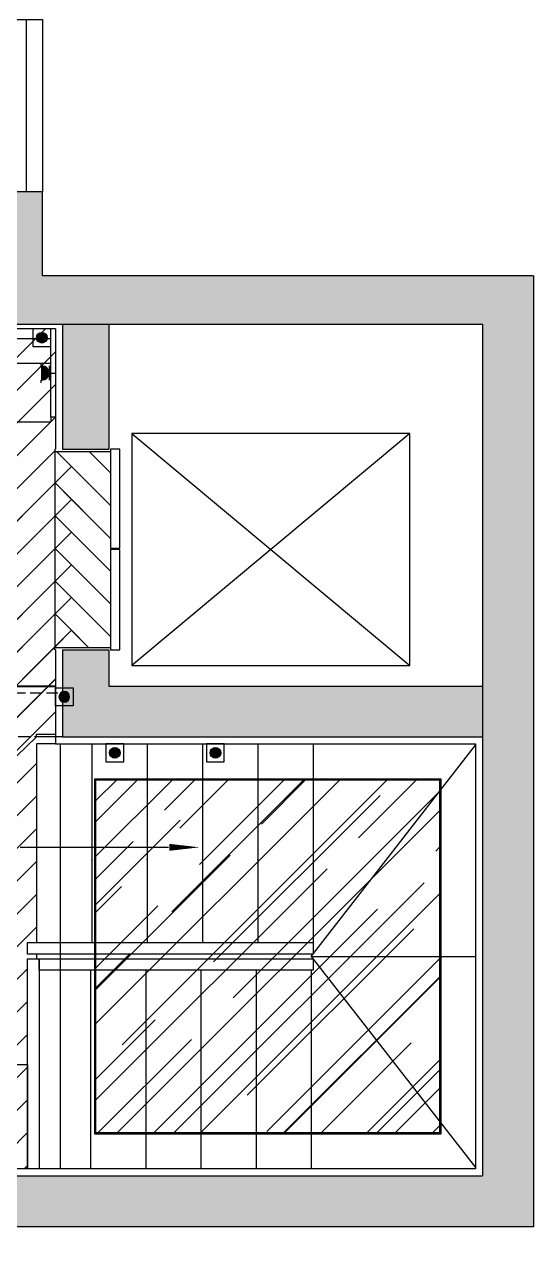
# Model space of a CAD drawing. Header units: millimetres. Extents: x -108767 to 78913, y -380878 to 1470.
# Drawn here: x -28905 to -26709, y -193900 to -188596 of the extents above; entities that cross this region are included whole.
import ezdxf
from ezdxf.xclip import XClip

# ---------------------------------------------------------------- set-up
doc = ezdxf.new("R2010")
doc.units = ezdxf.units.MM
doc.header["$LTSCALE"] = 10
doc.header["$XCLIPFRAME"] = 0
doc.linetypes.add('DASH', pattern=[0.35, 0.25, -0.1])
for name, color, linetype in [('NW-01-stair(楼梯)', 87, 'Continuous'), ('NW-01-wall(原有墙体)', 255, 'Continuous'), ('NW-01-windows(窗户)', 42, 'Continuous'), ('NW-01梁', 4, 'Continuous'), ('NW-02-cl(吊装家具)', 143, 'Continuous'), ('NW-02-fix(到顶家具)', 54, 'Continuous'), ('NW-02-light(平面灯具)', 12, 'Continuous'), ('NW-02不到底不到顶家具', 54, 'Continuous'), ('NW-03-地面铺装', 8, 'Continuous'), ('NW-04-天花造型粗线', 163, 'Continuous'), ('NW-door(门扇)', 12, 'Continuous'), ('NW-完成面（用于平面）', 43, 'Continuous'), ('NW-强弱电插座', 223, 'Continuous'), ('NW-强电插座', 223, 'Continuous')]:
    doc.layers.add(name, color=color, linetype=linetype)
doc.styles.add('宋体', font='', dxfattribs={"width": 0.8})
doc.styles.get('宋体').set_extended_font_data('SimSun')
doc.linetypes.add('铝质LED灯条', pattern='A,12.7,-5.08,["AL.LED",宋体,S=2.54,R=0,X=-2.54,Y=-1.27],-10', length=27.78)

# ---------------------------------------------------------------- blocks, each defined once
blk = doc.blocks.new('*U61')
h = blk.add_hatch(color=256)
h.dxf.hatch_style = 1
edge = h.paths.add_edge_path()
edge.add_arc((0, 40), 30, 0, 360)
blk.add_lwpolyline([(-50, -10), (50, -10), (50, 90), (-50, 90)], close=True)
blk.add_circle((0, 40), 30)
blk = doc.blocks.new('*U264')
at = {"layer": 'NW-强电插座', "xscale": 0.7704166666280803, "yscale": 0.7704166666280803, "zscale": 0.7704166666280803}
blk.add_blockref('*U61', (225.9, 1986.4), dxfattribs=at)
blk = doc.blocks.new('_LINKPT1')
blk.add_line((0, 0), (0, 0))
blk = doc.blocks.new('单相二三极安全插座')
at = {"linetype": 'Continuous'}
for p, q in [((-33.3, 49.9), (-23.8, 49.9)), ((-23.8, 49.9), (-23.8, 47.5)), ((-23.8, 47.5), (23.8, 47.5)), ((23.8, 49.9), (23.8, 47.5)), ((23.8, 49.9), (33.3, 49.9)), ((23.8, 23.8), (-23.8, 23.8)), ((0, 23.8), (0, 0))]:
    blk.add_line(p, q, dxfattribs=at)
blk.add_arc((0, 47.5), 23.8, 180, 0, dxfattribs=at)
for points in [[(20.6, 35.7), (-20.6, 35.7), (23.8, 47.5), (-23.8, 47.5)], [(11.9, 27), (-11.9, 27), (20.6, 35.7), (-20.6, 35.7)], [(0, 23.8), (0, 23.8), (11.9, 27), (-11.9, 27)]]:
    blk.add_solid(points, dxfattribs=at)
at = {"linetype": 'Continuous', "xscale": 0.0950808586651788, "yscale": 0.0950808586651788, "zscale": 0.0950808586651788}
blk.add_blockref('_LINKPT1', (0, 0), dxfattribs=at)
blk = doc.blocks.new('*U260')
at = {"layer": 'NW-强电插座', "xscale": 1.2943, "yscale": 1.2943, "zscale": 1.2943}
blk.add_blockref('单相二三极安全插座', (225.9, 1978.7), dxfattribs=at)
blk = doc.blocks.new('GDSGGFDS')
at = {"layer": 'NW-03-地面铺装', "color": 250}
for points in [[(-29197.6, -190010.7), (-28773.3, -189586.4), (-28702.6, -189657.1), (-29126.9, -190081.4)], [(-29197.6, -190152.1), (-28773.3, -189727.8), (-28702.6, -189798.5), (-29126.9, -190222.8)], [(-29197.6, -190293.5), (-28773.3, -189869.2), (-28702.6, -189940), (-29126.9, -190364.2)], [(-29197.6, -190434.9), (-28773.3, -190010.7), (-28702.6, -190081.4), (-29126.9, -190505.6)], [(-29197.6, -190576.4), (-28773.3, -190152.1), (-28702.6, -190222.8), (-29126.9, -190647.1)], [(-29197.6, -190717.8), (-28773.3, -190293.5), (-28702.6, -190364.2), (-29126.9, -190788.5)], [(-28773.3, -190434.9), (-28702.6, -190364.2), (-28278.4, -190788.5), (-28349.1, -190859.2)], [(-29197.6, -190859.2), (-28773.3, -190434.9), (-28702.6, -190505.6), (-29126.9, -190929.9)], [(-28773.3, -190576.4), (-28702.6, -190505.6), (-28278.4, -190929.9), (-28349.1, -191000.6)], [(-29197.6, -191000.6), (-28773.3, -190576.4), (-28702.6, -190647.1), (-29126.9, -191071.3)], [(-28773.3, -190717.8), (-28702.6, -190647.1), (-28278.4, -191071.3), (-28349.1, -191142)], [(-29197.6, -191142), (-28773.3, -190717.8), (-28702.6, -190788.5), (-29126.9, -191212.7)], [(-28773.3, -190859.2), (-28702.6, -190788.5), (-28278.4, -191212.7), (-28349.1, -191283.5)], [(-29197.6, -191283.5), (-28773.3, -190859.2), (-28702.6, -190929.9), (-29126.9, -191354.2)], [(-28773.3, -191000.6), (-28702.6, -190929.9), (-28278.4, -191354.2), (-28349.1, -191424.9)], [(-29197.6, -191424.9), (-28773.3, -191000.6), (-28702.6, -191071.3), (-29126.9, -191495.6)], [(-28773.3, -191142), (-28702.6, -191071.3), (-28278.4, -191495.6), (-28349.1, -191566.3)], [(-29197.6, -191566.3), (-28773.3, -191142), (-28702.6, -191212.7), (-29126.9, -191637)], [(-28773.3, -191283.5), (-28702.6, -191212.7), (-28278.4, -191637), (-28349.1, -191707.7)], [(-29197.6, -191707.7), (-28773.3, -191283.5), (-28702.6, -191354.2), (-29126.9, -191778.4)], [(-28773.3, -191424.9), (-28702.6, -191354.2), (-28278.4, -191778.4), (-28349.1, -191849.1)], [(-29197.6, -191849.1), (-28773.3, -191424.9), (-28702.6, -191495.6), (-29126.9, -191919.9)], [(-28773.3, -191566.3), (-28702.6, -191495.6), (-28278.4, -191919.9), (-28349.1, -191990.6)], [(-29197.6, -191990.6), (-28773.3, -191566.3), (-28702.6, -191637), (-29126.9, -192061.3)], [(-28773.3, -191707.7), (-28702.6, -191637), (-28278.4, -192061.3), (-28349.1, -192132)], [(-29197.6, -192132), (-28773.3, -191707.7), (-28702.6, -191778.4), (-29126.9, -192202.7)], [(-29197.6, -192273.4), (-28773.3, -191849.1), (-28702.6, -191919.9), (-29126.9, -192344.1)], [(-29197.6, -192414.8), (-28773.3, -191990.6), (-28702.6, -192061.3), (-29126.9, -192485.5)], [(-29197.6, -192556.3), (-28773.3, -192132), (-28702.6, -192202.7), (-29126.9, -192627)], [(-29197.6, -192697.7), (-28773.3, -192273.4), (-28702.6, -192344.1), (-29126.9, -192768.4)], [(-29197.6, -192839.1), (-28773.3, -192414.8), (-28702.6, -192485.5), (-29126.9, -192909.8)], [(-29197.6, -192980.5), (-28773.3, -192556.3), (-28702.6, -192627), (-29126.9, -193051.2)], [(-29197.6, -193121.9), (-28773.3, -192697.7), (-28702.6, -192768.4), (-29126.9, -193192.6)], [(-29197.6, -193263.4), (-28773.3, -192839.1), (-28702.6, -192909.8), (-29126.9, -193334.1)], [(-29197.6, -193404.8), (-28773.3, -192980.5), (-28702.6, -193051.2), (-29126.9, -193475.5)], [(-29197.6, -193546.2), (-28773.3, -193121.9), (-28702.6, -193192.6), (-29126.9, -193616.9)], [(-29197.6, -193687.6), (-28773.3, -193263.4), (-28702.6, -193334.1), (-29126.9, -193758.3)], [(-29197.6, -193829), (-28773.3, -193404.8), (-28702.6, -193475.5), (-29126.9, -193899.8)]]:
    blk.add_lwpolyline(points, close=True, dxfattribs=at)

msp = doc.modelspace()

# ---------------------------------------------------------------- hatches: boundary and pattern name
at = {"layer": 'NW-01-wall(原有墙体)'}
h = msp.add_hatch(color=250, dxfattribs=at)
h.dxf.hatch_style = 1
h.paths.add_polyline_path([(-26709.3, -189681.5), (-28827.3, -189681.5), (-28827.3, -189318.5), (-29047.3, -189318.5), (-29047.3, -189890.5), (-26929.3, -189890.5), (-26929.3, -193568.5), (-36119.3, -193568.5), (-36119.3, -192912.5), (-36359.3, -192912.5), (-36359.3, -193788.5), (-26709.3, -193788.5)])
h = msp.add_hatch(color=250, dxfattribs=at)
h.dxf.hatch_style = 1
h.paths.add_polyline_path([(-28542.3, -189890.5), (-28742.3, -189890.5), (-28742.3, -190430.5), (-28702.3, -190430.5), (-28542.3, -190430.5)], flags=17)
h = msp.add_hatch(color=250, dxfattribs=at)
h.dxf.hatch_style = 1
h.paths.add_polyline_path([(-26929.3, -191453.5), (-28542.3, -191453.5), (-28542.3, -191296.5), (-28742.3, -191296.5), (-28742.3, -191573.5), (-28742.3, -191673.5), (-28642.3, -191673.5), (-26929.3, -191673.5)])
at = {"layer": 'NW-04-天花造型粗线', "linetype": 'Continuous'}
h = msp.add_hatch(dxfattribs=at)
h.set_pattern_fill('AR-RROOF', color=250, scale=10, angle=45)
h.paths.add_polyline_path([(-28597.3, -191858.5), (-27114.3, -191858.5), (-27114.3, -193383.5), (-28597.3, -193383.5)])

# ---------------------------------------------------------------- linework, layer by layer
at = {"layer": 'NW-01-stair(楼梯)'}
for p, q in [((-28853.3, -191703.5), (-28853.3, -192561)), ((-28772.3, -191703.5), (-28853.3, -191703.5)), ((-28614.5, -191703.5), (-28614.5, -192561)), ((-28375.7, -191703.5), (-28375.7, -192561)), ((-28136.9, -191703.5), (-28136.9, -192561)), ((-27898.1, -191703.5), (-27898.1, -192561)), ((-27668.2, -192621), (-26959.3, -191708.6)), ((-27659.3, -191703.5), (-27659.3, -192561)), ((-28923.8, -192150), (-28284.2, -192150)), ((-28853.3, -192611), (-28853.3, -192631)), ((-27668.2, -192621), (-26959.3, -192621)), ((-27668.2, -192621), (-26959.3, -193533.3)), ((-28620.2, -192683.1), (-28620.2, -193540.6)), ((-28382.2, -192681), (-28382.2, -193540.6)), ((-28144.2, -192681), (-28144.2, -193538.5)), ((-27906.2, -192682.6), (-27906.2, -193540.1)), ((-27668.2, -192681), (-27668.2, -193538.5))]:
    msp.add_line(p, q, dxfattribs=at)
at = {"layer": 'NW-01-stair(楼梯)', "color": 32}
for points in [[(-28853.3, -191661.5), (-28772.3, -191661.5), (-28772.3, -191673.5), (-28853.3, -191673.5)], [(-28892.3, -192561), (-27659.3, -192561), (-27659.3, -192611), (-28892.3, -192611)], [(-28842.3, -192631), (-28842.3, -193538.5), (-28892.3, -193538.5), (-28892.3, -192631)]]:
    msp.add_lwpolyline(points, close=True, dxfattribs=at)
at = {"layer": 'NW-01-stair(楼梯)', "color": 8}
msp.add_lwpolyline([(-28281.2, -192150, 30, 0, 0), (-28150, -192150, 0, 0, 0)], format="xyseb", dxfattribs=at)
msp.add_lwpolyline([(-27659.3, -192681), (-28842.3, -192681), (-28842.3, -192631), (-27659.3, -192631)], close=True, dxfattribs=at)
at = {"layer": 'NW-01-wall(原有墙体)'}
for p, q in [((-26709.3, -189681.5), (-26709.3, -193788.5)), ((-29047.3, -189890.5), (-26929.3, -189890.5)), ((-28742.3, -189890.5), (-28742.3, -190430.5)), ((-28542.3, -189890.5), (-28542.3, -190430.5)), ((-26929.3, -189890.5), (-26929.3, -193568.5)), ((-28742.3, -190430.5), (-28542.3, -190430.5)), ((-28742.3, -191296.5), (-28542.3, -191296.5)), ((-28742.3, -191296.5), (-28742.3, -191673.5)), ((-28542.3, -191296.5), (-28542.3, -191453.5)), ((-28542.3, -191453.5), (-26929.3, -191453.5)), ((-28742.3, -191673.5), (-26929.3, -191673.5)), ((-36119.3, -193568.5), (-26929.3, -193568.5)), ((-26709.3, -193788.5), (-36359.3, -193788.5))]:
    msp.add_line(p, q, dxfattribs=at)
at = {"layer": 'NW-01-wall(原有墙体)', "color": 8, "ltscale": 10}
for p, q in [((-27242.3, -190362), (-28442.3, -191365)), ((-28442.3, -190362), (-27242.3, -191365))]:
    msp.add_line(p, q, dxfattribs=at)
at = {"layer": 'NW-01-wall(原有墙体)'}
msp.add_lwpolyline([(-26709.3, -189681.5), (-28827.3, -189681.5), (-28827.3, -189318.5), (-29047.3, -189318.5), (-29047.3, -189890.5)], dxfattribs=at)
at = {"layer": 'NW-01-wall(原有墙体)', "color": 8, "ltscale": 10}
msp.add_lwpolyline([(-27242.3, -191365), (-27242.3, -190362), (-28442.3, -190362), (-28442.3, -191365)], close=True, dxfattribs=at)
at = {"layer": 'NW-01-windows(窗户)'}
msp.add_line((-28898.4, -188574.5), (-28898.4, -189318.5), dxfattribs=at)
msp.add_lwpolyline([(-29047.3, -188574.5), (-28827.3, -188574.5), (-28827.3, -189318.5), (-29047.3, -189318.5)], close=True, dxfattribs=at)
at = {"layer": 'NW-01梁', "linetype": 'DASH', "ltscale": 50}
msp.add_line((-29321.3, -192118.5), (-28853.3, -191673.5), dxfattribs=at)
at = {"layer": 'NW-01梁', "linetype": 'DASH', "ltscale": 20}
msp.add_lwpolyline([(-30071.3, -191482.5), (-28742.3, -191482.5), (-28742.3, -191673.5), (-30071.3, -191673.5)], close=True, dxfattribs=at)
at = {"layer": 'NW-02-cl(吊装家具)'}
for p in [(-28614.5, -192203.6), (-28375.7, -192203.6), (-28136.9, -192203.6), (-27898.1, -192203.6)]:
    msp.add_point(p, dxfattribs=at)
at = {"layer": 'NW-02-fix(到顶家具)', "ltscale": 10}
msp.add_lwpolyline([(-29921.3, -193088.5), (-28892.3, -193088.5), (-28892.3, -193538.5), (-29921.3, -193538.5)], close=True, dxfattribs=at)
at = {"layer": 'NW-02-light(平面灯具)', "linetype": '铝质LED灯条'}
msp.add_line((-28792.3, -189954.1), (-29901.3, -189954.1), dxfattribs=at)
at = {"layer": 'NW-02不到底不到顶家具', "color": 8}
msp.add_line((-28792.3, -190292.5), (-28792.3, -189910.5), dxfattribs=at)
at = {"layer": 'NW-02不到底不到顶家具'}
msp.add_line((-29901.3, -190312.5), (-28792.3, -190312.5), dxfattribs=at)
msp.add_lwpolyline([(-28772.3, -190292.5), (-28792.3, -190292.5), (-28792.3, -190312.5)], dxfattribs=at)
at = {"layer": 'NW-04-天花造型粗线'}
for p, q in [((-28792.3, -190060.5), (-29921.3, -190060.5)), ((-28775.3, -190440.5), (-28775.3, -191286.5)), ((-28752.3, -191703.5), (-28752.3, -193538.5))]:
    msp.add_line(p, q, dxfattribs=at)
at = {"layer": 'NW-04-天花造型粗线', "color": 251}
for p, q in [((-29921.3, -191452.5), (-28772.3, -191452.5)), ((-29921.3, -191455.5), (-28772.3, -191455.5))]:
    msp.add_line(p, q, dxfattribs=at)
at = {"layer": 'NW-04-天花造型粗线'}
for points in [[(-28602.3, -191853.5), (-27109.3, -191853.5), (-27109.3, -193388.5), (-28602.3, -193388.5)], [(-28597.3, -191858.5), (-27114.3, -191858.5), (-27114.3, -193383.5), (-28597.3, -193383.5)]]:
    msp.add_lwpolyline(points, close=True, dxfattribs=at)
at = {"layer": 'NW-door(门扇)'}
for points in [[(-28534.1, -190858.5), (-28494.1, -190858.5), (-28494.1, -190430.5), (-28534.1, -190430.5)], [(-28534.1, -191296.5), (-28494.1, -191296.5), (-28494.1, -190863.5), (-28534.1, -190863.5)]]:
    msp.add_lwpolyline(points, close=True, dxfattribs=at)
at = {"layer": 'NW-完成面（用于平面）'}
for q in [(-29297.3, -189910.5), (-28772.3, -190430.5)]:
    msp.add_line((-28772.3, -189910.5), q, dxfattribs=at)
at = {"layer": 'NW-完成面（用于平面）', "color": 32}
msp.add_line((-28775.3, -190430.5), (-28772.3, -190430.5), dxfattribs=at)
for points in [[(-28775.3, -190430.5), (-28775.3, -190440.5), (-28534.1, -190440.5)], [(-28772.3, -191296.5), (-28775.3, -191296.5), (-28775.3, -191286.5), (-28534.1, -191286.5)]]:
    msp.add_lwpolyline(points, dxfattribs=at)
at = {"layer": 'NW-完成面（用于平面）'}
msp.add_lwpolyline([(-28772.3, -191296.5), (-28772.3, -191703.5), (-26959.3, -191703.5), (-26959.3, -193538.5), (-29921.3, -193538.5)], dxfattribs=at)

# ---------------------------------------------------------------- block references
at = {"layer": 'NW-03-地面铺装'}
ref = msp.add_blockref('GDSGGFDS', (0, 0), dxfattribs=at)
XClip(ref).set_block_clipping_path([(-32054.2528974363, -190312.4724403678), (-32051.2528974391, -191452.4724403794), (-31006.7196699437, -191452.4724403794), (-31006.7196699504, -191442.4724403689), (-30971.7196708461, -191442.4724407299), (-30971.7196708461, -191432.4724403736), (-30956.7196707429, -191432.4724403736), (-30956.7196707429, -191452.4724403794), (-29921.2528974393, -191452.4724403794), (-29921.2528974393, -191713.4724403793), (-30521.2528974393, -191713.4724403793), (-30521.2528974393, -192483.4724403797), (-30371.2528974395, -192483.4724403797), (-30371.2528974395, -193021.4724403799), (-29921.2528974393, -193021.4724403799), (-29921.2528974393, -193538.4724403797), (-28892.2528973914, -193538.4724403797), (-28892.2528973914, -192630.9724403794), (-28853.2528974393, -192630.9724403794), (-28853.2528974393, -192610.9724403794), (-28892.2528973914, -192610.9724403794), (-28892.2528973914, -192560.9724403794), (-28853.2528974393, -192560.9724403794), (-28853.2528974393, -191703.4724403797), (-28773.3258569759, -191707.7228517465), (-28772.2528974393, -191296.4724403797), (-28775.2528974393, -191296.4724403797), (-28775.2528974393, -191286.4724403797), (-28534.0582369719, -191286.4724403797), (-28534.0582369719, -190440.4724403794), (-28775.2528974393, -190440.4724403794), (-28775.2528974393, -190430.4724403794), (-28772.2528974393, -190430.4724403794), (-28772.2528974393, -189910.4724403794), (-29327.2528974393, -189910.4724403794), (-29327.2528974393, -189763.4724403794), (-29332.2528974393, -189763.4724403794), (-29332.2528974393, -189737.4724403794), (-29327.2528974393, -189737.4724403794), (-29327.2528974393, -189740.4724403794), (-29297.2528974393, -189740.4724403794), (-29297.2528974393, -184285.4724403794), (-33304.2528974392, -184285.4724403794), (-33304.2528974392, -184972.4724403794), (-33324.2528974392, -184972.4724403794), (-33324.2528974392, -185782.4724403794), (-33304.2528974392, -185782.4724403794), (-33304.2528974392, -186362.4724403794), (-33324.2528974392, -186362.4724403794), (-33324.2528974392, -189257.4724403794), (-33304.2528974392, -189257.4724403794), (-33304.2528974392, -189740.4724403794), (-33054.2528974506, -189740.4724403794), (-33054.2528974506, -190112.4724403925), (-33064.1757693088, -190112.4724403925), (-33064.1757693088, -190182.4724403925), (-33054.2528974506, -190182.4724403925), (-32054.2528974363, -190182.4724403925)])
at = {"layer": 'NW-强弱电插座', "yscale": 0.9984580498866216, "zscale": 0.9984580498866216}
for name, p, xscale, rotation in [('*U264', (-26816.6, -190174.5), 0.9984580498866216, 89.99999999999999), ('*U260', (-26793.5, -190327), 0.9984580498866216, 89.99999999999999), ('*U264', (-26719.7, -191274.4), -0.9984580498866216, 90), ('*U264', (-26501.6, -191967.5), 0.9984580498866216, 89.99999999999999), ('*U264', (-26067.6, -191967.5), 0.9984580498866216, 89.99999999999999)]:
    msp.add_blockref(name, p, dxfattribs=dict(at, xscale=xscale, rotation=rotation))

doc.saveas('drawing.dxf')
